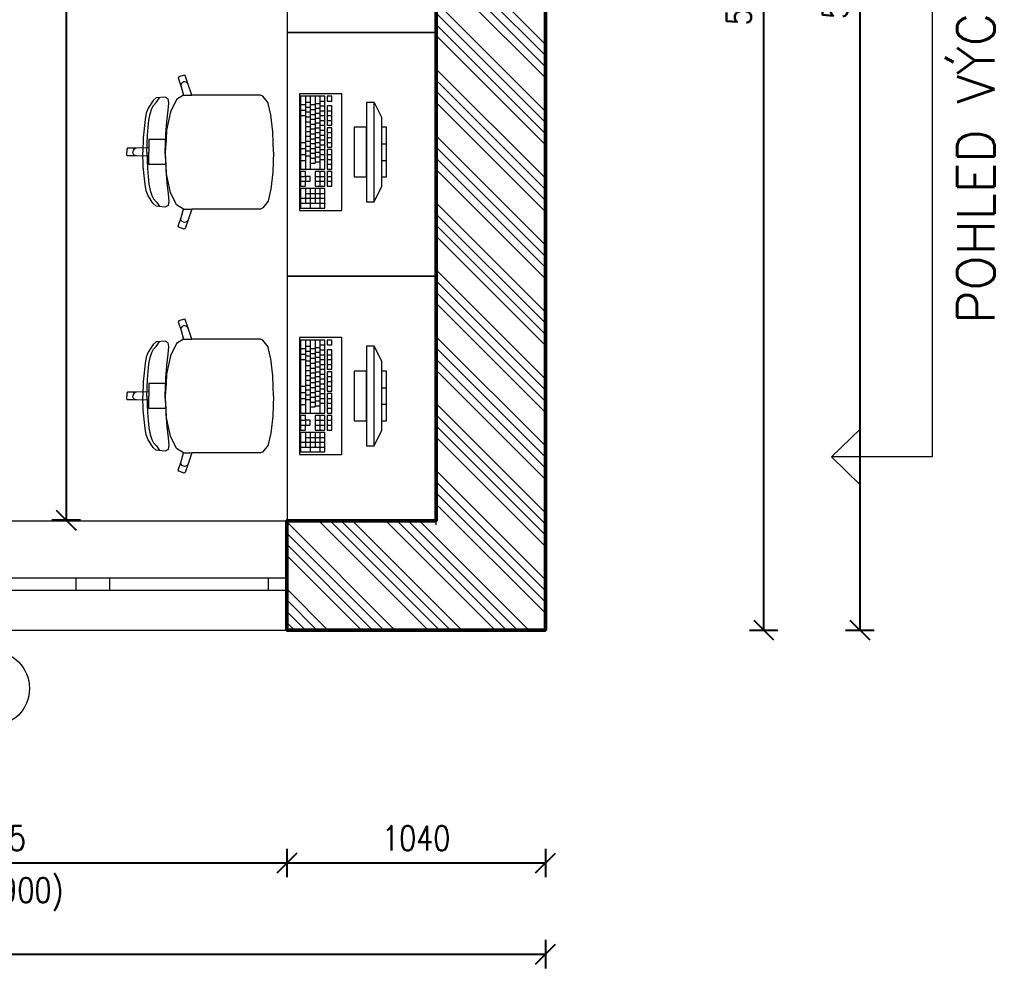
# Model space of a CAD drawing. Header units: millimetres. Extents: x 89194 to 559352, y -753138 to -204019.
# Drawn here: x 350622 to 354545, y -491953 to -488132 of the extents above; entities that cross this region are included whole.
import ezdxf

# ---------------------------------------------------------------- set-up
doc = ezdxf.new("R2010")
doc.units = ezdxf.units.MM
doc.header["$LTSCALE"] = 400
doc.header["$PDMODE"] = 3
for name, color, linetype, lineweight in [('RG_koty', 7, 'Continuous', 9), ('RG_nábytek', 32, 'Continuous', 9), ('RG_okna', 3, 'Continuous', 9), ('RG_popis okna', 131, 'Continuous', 9), ('RG_popisy', 11, 'Continuous', 9), ('RG_zdivo nové', 1, 'Continuous', 50), ('RG_šrafy', 253, 'Continuous', 9)]:
    doc.layers.add(name, color=color, linetype=linetype, lineweight=lineweight)
doc.styles.add('Koty', font='romans.shx', dxfattribs={"width": 0.8})
doc.styles.get("Standard").update_dxf_attribs({"font": 'romans.shx', "height": 100})
doc.dimstyles.new('RG_50_vnitřní', dxfattribs={"dimscale": 50, "dimtxt": 2, "dimasz": 1.6, "dimexe": 1.15, "dimexo": 0, "dimgap": 1, "dimtad": 1, "dimdec": 0, "dimrnd": 5, "dimzin": 0, "dimdsep": 46, "dimtxsty": 'Koty', "dimblk1": 'OBLIQUE', "dimblk2": 'OBLIQUE', "dimsah": 1, "dimcen": 0.09, "dimclrd": 256, "dimclre": 256, "dimclrt": 2, "dimazin": 0, "dimtfac": 1, "dimtdec": 0, "dimtmove": 2, "dimatfit": 3, "dimfxl": 1.15, "dimfxlon": 1, "dimtolj": 1, "dimtzin": 0, "dimarcsym": 0})

# ---------------------------------------------------------------- blocks, each defined once
blk = doc.blocks.new('okno_2375')
at = {"layer": 'RG_okna'}
for points in [[(437181.1, -409465), (439556.1, -409465)], [(437181.1, -409695), (439556.1, -409695)], [(437256.1, -409745), (437256.1, -409695)], [(437894.1, -409745), (437894.1, -409695)], [(438030.1, -409695), (438030.1, -409745)], [(438707.1, -409695), (438707.1, -409745)], [(438843.1, -409745), (438843.1, -409695)], [(439481.1, -409745), (439481.1, -409695)], [(437181.1, -409745), (439556.1, -409745)], [(437181.1, -409905), (439556.1, -409905)]]:
    blk.add_lwpolyline(points, dxfattribs=at)
blk = doc.blocks.new('nabytek_mala_ucebna')
at = {"layer": 'RG_nábytek'}
for p, q in [((483704, -446519), (483704, -447519)), ((484304, -447519), (484304, -446519)), ((483704, -447501), (484304, -447501)), ((484304, -447501), (483704, -447501)), ((483704, -447501), (483704, -448501)), ((484304, -448501), (484304, -447501)), ((483268.1, -447680.5), (483266.1, -447684.3)), ((483266.1, -447684.3), (483277.5, -447719.7)), ((483290.8, -447673), (483268.1, -447680.5)), ((483287.2, -447700.7), (483282.1, -447703.6)), ((483292.9, -447700), (483287.2, -447700.7)), ((483294.6, -447675), (483290.8, -447673)), ((483298.6, -447701.6), (483292.9, -447700)), ((483306, -447710.4), (483294.6, -447675)), ((483303.1, -447705.2), (483298.6, -447701.6)), ((483278.4, -447708.2), (483276.9, -447713.9)), ((483276.9, -447713.9), (483277.5, -447719.7)), ((483277.5, -447719.7), (483287.2, -447753.9)), ((483282.1, -447703.6), (483278.4, -447708.2)), ((483306, -447710.4), (483303.1, -447705.2)), ((483321.7, -447753.8), (483306, -447710.4)), ((483165, -447775.5), (483144.9, -447806.5)), ((483178.2, -447764.9), (483165, -447775.5)), ((483177.4, -447783.3), (483183.6, -447774.3)), ((483214.3, -447761.6), (483178.2, -447764.9)), ((483183.6, -447774.3), (483188.7, -447768)), ((483188.7, -447768), (483191.4, -447764.3)), ((483225.8, -447768.3), (483214.3, -447761.6)), ((483228.9, -447785.6), (483225.8, -447768.3)), ((483259.4, -447771.2), (483235.6, -447820.9)), ((483287.2, -447753.9), (483259.4, -447771.2)), ((483287.4, -447753.8), (483287.2, -447753.9)), ((483287.4, -447753.8), (483321.7, -447753.8)), ((483530.8, -447753.8), (483321.7, -447753.8)), ((483566.9, -447753.8), (483530.8, -447753.8)), ((483597.9, -447753.8), (483566.9, -447753.8)), ((483606.5, -447758.3), (483597.9, -447753.8)), ((483627.7, -447785.1), (483606.5, -447758.3)), ((483924, -447748), (483754, -447748)), ((483754, -447748), (483754, -448218)), ((483758.8, -447757.8), (483758.8, -448051.6)), ((483855.8, -447757.8), (483758.8, -447757.8)), ((483778.2, -447757.8), (483778.2, -448051.6)), ((483797.6, -447757.8), (483797.6, -448051.6)), ((483817, -447757.8), (483817, -448027.1)), ((483836.4, -447757.8), (483836.4, -448051.6)), ((483836.4, -447777.4), (483855.8, -447777.4)), ((483855.8, -448051.6), (483855.8, -447757.8)), ((483865.5, -447757.8), (483865.5, -447777.4)), ((483884.9, -447757.8), (483865.5, -447757.8)), ((483865.5, -447777.4), (483884.9, -447777.4)), ((483884.9, -447777.4), (483884.9, -447757.8)), ((483924, -448218), (483924, -447748)), ((483144.9, -447806.5), (483137.7, -447826.4)), ((483153.4, -447828.6), (483159.7, -447808.2)), ((483159.7, -447808.2), (483167.4, -447795)), ((483167.4, -447795), (483177.4, -447783.3)), ((483220.5, -447859.8), (483226.3, -447814.5)), ((483226.3, -447814.5), (483228.9, -447785.6)), ((483628.5, -447787.2), (483627.7, -447785.1)), ((483639.2, -447833.2), (483628.5, -447787.2)), ((483758.8, -447792.1), (483778.2, -447792.1)), ((483758.8, -447814.1), (483778.2, -447814.1)), ((483778.2, -447782.3), (483797.6, -447782.3)), ((483778.2, -447801.9), (483797.6, -447801.9)), ((483797.6, -447792.1), (483817, -447792.1)), ((483797.6, -447811.7), (483817, -447811.7)), ((483817, -447787.2), (483836.4, -447787.2)), ((483817, -447806.8), (483836.4, -447806.8)), ((483836.4, -447797), (483855.8, -447797)), ((483836.4, -447816.6), (483855.8, -447816.6)), ((483865.5, -447797), (483865.5, -447875.3)), ((483884.9, -447797), (483865.5, -447797)), ((483865.5, -447816.6), (483884.9, -447816.6)), ((483884.9, -447875.3), (483884.9, -447797)), ((484024, -447783), (484024, -448183)), ((484054, -447783), (484024, -447783)), ((484054, -448183), (484054, -447783)), ((484054, -447783), (484084, -447843)), ((483132.9, -447852.3), (483125.9, -447925.5)), ((483137.7, -447826.4), (483132.9, -447852.3)), ((483144.8, -447884.5), (483148.5, -447854.5)), ((483148.5, -447854.5), (483153.4, -447828.6)), ((483235.6, -447820.9), (483219.7, -447895.3)), ((483646.4, -447901.9), (483639.2, -447833.2)), ((483758.8, -447836.2), (483778.2, -447836.2)), ((483778.2, -447821.5), (483797.6, -447821.5)), ((483778.2, -447841.1), (483797.6, -447841.1)), ((483797.6, -447831.3), (483817, -447831.3)), ((483797.6, -447850.8), (483817, -447850.8)), ((483817, -447826.4), (483836.4, -447826.4)), ((483817, -447845.9), (483836.4, -447845.9)), ((483836.4, -447836.2), (483855.8, -447836.2)), ((483836.4, -447855.7), (483855.8, -447855.7)), ((483865.5, -447836.2), (483884.9, -447836.2)), ((483865.5, -447855.7), (483884.9, -447855.7)), ((484084, -447843), (484084, -448123)), ((483142.2, -447916.9), (483144.8, -447884.5)), ((483215.8, -447910.7), (483220.5, -447859.8)), ((483219.7, -447895.3), (483217.3, -447932.7)), ((483778.2, -447860.6), (483797.6, -447860.6)), ((483778.2, -447880.2), (483797.6, -447880.2)), ((483797.6, -447870.4), (483817, -447870.4)), ((483797.6, -447890), (483817, -447890)), ((483817, -447865.5), (483836.4, -447865.5)), ((483817, -447885.1), (483836.4, -447885.1)), ((483836.4, -447875.3), (483855.8, -447875.3)), ((483836.4, -447894.9), (483855.8, -447894.9)), ((483865.5, -447875.3), (483884.9, -447875.3)), ((483865.5, -447885.1), (483865.5, -447963.4)), ((483884.9, -447885.1), (483865.5, -447885.1)), ((483884.9, -447963.4), (483884.9, -447885.1)), ((483974, -447883), (483974, -448083)), ((484024, -447883), (483974, -447883)), ((484024, -448083), (484024, -447883)), ((484084, -447883), (484084, -448083)), ((484104, -447883), (484084, -447883)), ((484104, -448083), (484104, -447883)), ((483125.9, -447925.5), (483123.7, -447983)), ((483140.8, -447950.3), (483142.2, -447916.9)), ((483178.6, -447932.7), (483148.7, -447932.7)), ((483148.7, -447932.7), (483148.7, -447966.1)), ((483217.3, -447932.7), (483178.6, -447932.7)), ((483213.5, -447983), (483215.8, -447910.7)), ((483217.3, -447932.7), (483214.1, -447983)), ((483646.5, -447903), (483646.4, -447901.9)), ((483649, -447983), (483646.5, -447903)), ((483778.2, -447899.8), (483797.6, -447899.8)), ((483778.2, -447919.4), (483797.6, -447919.4)), ((483797.6, -447909.6), (483817, -447909.6)), ((483797.6, -447929.2), (483817, -447929.2)), ((483817, -447904.7), (483836.4, -447904.7)), ((483817, -447924.3), (483836.4, -447924.3)), ((483836.4, -447914.5), (483855.8, -447914.5)), ((483836.4, -447934.1), (483855.8, -447934.1)), ((483865.5, -447904.7), (483884.9, -447904.7)), ((483865.5, -447924.3), (483884.9, -447924.3)), ((483061.9, -447967.9), (483059, -447971)), ((483059, -447971), (483059, -447983)), ((483098.8, -447967.9), (483061.9, -447967.9)), ((483085, -447977.3), (483083.9, -447983)), ((483088.3, -447972.4), (483085, -447977.3)), ((483093.1, -447969.1), (483088.3, -447972.4)), ((483098.8, -447967.9), (483093.1, -447969.1)), ((483148.7, -447966.1), (483098.8, -447967.9)), ((483140.3, -447983), (483140.8, -447950.3)), ((483148.7, -447966.1), (483148.7, -447983)), ((483758.8, -447943.9), (483778.2, -447943.9)), ((483758.8, -447968.3), (483778.2, -447968.3)), ((483778.2, -447939), (483797.6, -447939)), ((483778.2, -447958.6), (483797.6, -447958.6)), ((483797.6, -447948.8), (483817, -447948.8)), ((483797.6, -447968.3), (483817, -447968.3)), ((483817, -447943.9), (483836.4, -447943.9)), ((483817, -447963.4), (483836.4, -447963.4)), ((483836.4, -447953.7), (483855.8, -447953.7)), ((483836.4, -447973.2), (483855.8, -447973.2)), ((483865.5, -447943.9), (483884.9, -447943.9)), ((483865.5, -447963.4), (483884.9, -447963.4)), ((483865.5, -447973.2), (483865.5, -448051.6)), ((483884.9, -447973.2), (483865.5, -447973.2)), ((483884.9, -448051.6), (483884.9, -447973.2)), ((484084, -447949.7), (484104, -447949.7)), ((483059, -447995.1), (483059, -447983)), ((483061.9, -447998.1), (483059, -447995.1)), ((483098.8, -447998.1), (483061.9, -447998.1)), ((483085, -447988.8), (483083.9, -447983)), ((483088.3, -447993.7), (483085, -447988.8)), ((483093.1, -447997), (483088.3, -447993.7)), ((483098.8, -447998.1), (483093.1, -447997)), ((483148.7, -447999.9), (483098.8, -447998.1)), ((483125.9, -448040.5), (483123.7, -447983)), ((483140.3, -447983), (483140.8, -448015.8)), ((483140.8, -448015.8), (483142.2, -448049.1)), ((483148.7, -447999.9), (483148.7, -447983)), ((483148.7, -448033.3), (483148.7, -447999.9)), ((483213.5, -447983), (483215.8, -448055.3)), ((483217.3, -448033.3), (483214.1, -447983)), ((483649, -447983), (483646.5, -448063.1)), ((483758.8, -447992.8), (483778.2, -447992.8)), ((483778.2, -447978.1), (483797.6, -447978.1)), ((483778.2, -447997.7), (483797.6, -447997.7)), ((483797.6, -447987.9), (483817, -447987.9)), ((483797.6, -448007.5), (483817, -448007.5)), ((483817, -447983), (483836.4, -447983)), ((483817, -448002.6), (483836.4, -448002.6)), ((483836.4, -447992.8), (483855.8, -447992.8)), ((483836.4, -448012.4), (483855.8, -448012.4)), ((483865.5, -447992.8), (483884.9, -447992.8)), ((483865.5, -448012.4), (483884.9, -448012.4)), ((484084, -448016.4), (484104, -448016.4)), ((483132.9, -448113.7), (483125.9, -448040.5)), ((483142.2, -448049.1), (483144.8, -448081.6)), ((483178.6, -448033.3), (483148.7, -448033.3)), ((483217.3, -448033.3), (483178.6, -448033.3)), ((483215.8, -448055.3), (483220.5, -448106.3)), ((483219.7, -448070.8), (483217.3, -448033.3)), ((483758.8, -448017.3), (483778.2, -448017.3)), ((483758.8, -448051.6), (483855.8, -448051.6)), ((483797.6, -448027.1), (483817, -448027.1)), ((483817, -448022.2), (483836.4, -448022.2)), ((483865.5, -448032), (483884.9, -448032)), ((483865.5, -448051.6), (483884.9, -448051.6)), ((483144.8, -448081.6), (483148.5, -448111.6)), ((483235.6, -448145.1), (483219.7, -448070.8)), ((483646.4, -448064.1), (483639.2, -448132.9)), ((483646.5, -448063.1), (483646.4, -448064.1)), ((483758.8, -448061.4), (483758.8, -448120.1)), ((483778.2, -448061.4), (483758.8, -448061.4)), ((483758.8, -448080.9), (483778.2, -448080.9)), ((483778.2, -448080.9), (483778.2, -448061.4)), ((483797.6, -448080.9), (483778.2, -448080.9)), ((483778.2, -448080.9), (483778.2, -448100.5)), ((483797.6, -448100.5), (483797.6, -448080.9)), ((483817, -448061.4), (483817, -448120.1)), ((483855.8, -448061.4), (483817, -448061.4)), ((483817, -448080.9), (483855.8, -448080.9)), ((483836.4, -448061.4), (483836.4, -448120.1)), ((483855.8, -448120.1), (483855.8, -448061.4)), ((483865.5, -448061.4), (483865.5, -448120.1)), ((483884.9, -448061.4), (483865.5, -448061.4)), ((483865.5, -448080.9), (483884.9, -448080.9)), ((483884.9, -448120.1), (483884.9, -448061.4)), ((483974, -448083), (484024, -448083)), ((484084, -448083), (484104, -448083)), ((483137.7, -448139.6), (483132.9, -448113.7)), ((483148.5, -448111.6), (483153.4, -448137.5)), ((483220.5, -448106.3), (483226.3, -448151.6)), ((483639.2, -448132.9), (483628.5, -448178.8)), ((483758.8, -448100.5), (483778.2, -448100.5)), ((483758.8, -448120.1), (483778.2, -448120.1)), ((483758.8, -448129.9), (483758.8, -448208.2)), ((483855.8, -448129.9), (483758.8, -448129.9)), ((483778.2, -448120.1), (483778.2, -448100.5)), ((483778.2, -448100.5), (483797.6, -448100.5)), ((483778.2, -448129.9), (483778.2, -448188.7)), ((483797.6, -448129.9), (483797.6, -448208.2)), ((483817, -448100.5), (483855.8, -448100.5)), ((483817, -448120.1), (483855.8, -448120.1)), ((483817, -448129.9), (483817, -448188.7)), ((483836.4, -448129.9), (483836.4, -448208.2)), ((483855.8, -448208.2), (483855.8, -448129.9)), ((483865.5, -448100.5), (483884.9, -448100.5)), ((483865.5, -448120.1), (483884.9, -448120.1)), ((484054, -448183), (484084, -448123)), ((483144.9, -448159.6), (483137.7, -448139.6)), ((483165, -448190.6), (483144.9, -448159.6)), ((483153.4, -448137.5), (483159.7, -448157.9)), ((483159.7, -448157.9), (483167.4, -448171)), ((483167.4, -448171), (483177.4, -448182.8)), ((483226.3, -448151.6), (483228.9, -448180.5)), ((483259.4, -448194.8), (483235.6, -448145.1)), ((483758.8, -448169.1), (483855.8, -448169.1)), ((483778.2, -448149.5), (483855.8, -448149.5)), ((483178.2, -448201.1), (483165, -448190.6)), ((483177.4, -448182.8), (483183.6, -448191.8)), ((483214.3, -448204.4), (483178.2, -448201.1)), ((483183.6, -448191.8), (483188.7, -448198)), ((483188.7, -448198), (483191.4, -448201.8)), ((483225.8, -448197.7), (483214.3, -448204.4)), ((483228.9, -448180.5), (483225.8, -448197.7)), ((483287.2, -448212.2), (483259.4, -448194.8)), ((483277.5, -448246.3), (483287.2, -448212.2)), ((483287.4, -448212.3), (483287.2, -448212.2)), ((483287.4, -448212.3), (483321.7, -448212.3)), ((483321.7, -448212.3), (483306, -448255.7)), ((483530.8, -448212.3), (483321.7, -448212.3)), ((483566.9, -448212.3), (483530.8, -448212.3)), ((483597.9, -448212.3), (483566.9, -448212.3)), ((483606.5, -448207.8), (483597.9, -448212.3)), ((483627.7, -448181), (483606.5, -448207.8)), ((483628.5, -448178.8), (483627.7, -448181)), ((483758.8, -448188.7), (483855.8, -448188.7)), ((483758.8, -448208.2), (483855.8, -448208.2)), ((484024, -448183), (484054, -448183)), ((483266.1, -448281.8), (483277.5, -448246.3)), ((483276.9, -448252.2), (483277.5, -448246.3)), ((483754, -448218), (483924, -448218)), ((483268.1, -448285.6), (483266.1, -448281.8)), ((483290.8, -448293), (483268.1, -448285.6)), ((483278.4, -448257.9), (483276.9, -448252.2)), ((483282.1, -448262.5), (483278.4, -448257.9)), ((483287.2, -448265.4), (483282.1, -448262.5)), ((483292.9, -448266.1), (483287.2, -448265.4)), ((483294.6, -448291.1), (483290.8, -448293)), ((483298.6, -448264.5), (483292.9, -448266.1)), ((483306, -448255.7), (483294.6, -448291.1)), ((483303.1, -448260.8), (483298.6, -448264.5)), ((483306, -448255.7), (483303.1, -448260.8)), ((483704, -448483), (484304, -448483)), ((484304, -448483), (483704, -448483)), ((483704, -448483), (483704, -449483)), ((484304, -449483), (484304, -448483)), ((483268.1, -448662.5), (483266.1, -448666.3)), ((483266.1, -448666.3), (483277.5, -448701.7)), ((483290.8, -448655), (483268.1, -448662.5)), ((483287.2, -448682.7), (483282.1, -448685.6)), ((483292.9, -448682), (483287.2, -448682.7)), ((483294.6, -448657), (483290.8, -448655)), ((483298.6, -448683.6), (483292.9, -448682)), ((483306, -448692.4), (483294.6, -448657)), ((483278.4, -448690.2), (483276.9, -448695.9)), ((483276.9, -448695.9), (483277.5, -448701.7)), ((483277.5, -448701.7), (483287.2, -448735.9)), ((483282.1, -448685.6), (483278.4, -448690.2)), ((483303.1, -448687.2), (483298.6, -448683.6)), ((483306, -448692.4), (483303.1, -448687.2)), ((483321.7, -448735.8), (483306, -448692.4)), ((483165, -448757.5), (483144.9, -448788.5)), ((483178.2, -448746.9), (483165, -448757.5)), ((483177.4, -448765.3), (483183.6, -448756.3)), ((483214.3, -448743.6), (483178.2, -448746.9)), ((483183.6, -448756.3), (483188.7, -448750)), ((483188.7, -448750), (483191.4, -448746.3)), ((483225.8, -448750.3), (483214.3, -448743.6)), ((483228.9, -448767.6), (483225.8, -448750.3)), ((483259.4, -448753.2), (483235.6, -448802.9)), ((483287.2, -448735.9), (483259.4, -448753.2)), ((483287.4, -448735.8), (483287.2, -448735.9)), ((483287.4, -448735.8), (483321.7, -448735.8)), ((483530.8, -448735.8), (483321.7, -448735.8)), ((483566.9, -448735.8), (483530.8, -448735.8)), ((483597.9, -448735.8), (483566.9, -448735.8)), ((483606.5, -448740.3), (483597.9, -448735.8)), ((483627.7, -448767.1), (483606.5, -448740.3)), ((483924, -448730), (483754, -448730)), ((483754, -448730), (483754, -449200)), ((483758.8, -448739.8), (483758.8, -449033.6)), ((483855.8, -448739.8), (483758.8, -448739.8)), ((483778.2, -448739.8), (483778.2, -449033.6)), ((483797.6, -448739.8), (483797.6, -449033.6)), ((483817, -448739.8), (483817, -449009.1)), ((483836.4, -448739.8), (483836.4, -449033.6)), ((483836.4, -448759.4), (483855.8, -448759.4)), ((483855.8, -449033.6), (483855.8, -448739.8)), ((483865.5, -448739.8), (483865.5, -448759.4)), ((483884.9, -448739.8), (483865.5, -448739.8)), ((483865.5, -448759.4), (483884.9, -448759.4)), ((483884.9, -448759.4), (483884.9, -448739.8)), ((483924, -449200), (483924, -448730)), ((483144.9, -448788.5), (483137.7, -448808.4)), ((483153.4, -448810.6), (483159.7, -448790.2)), ((483159.7, -448790.2), (483167.4, -448777)), ((483167.4, -448777), (483177.4, -448765.3)), ((483220.5, -448841.8), (483226.3, -448796.5)), ((483226.3, -448796.5), (483228.9, -448767.6)), ((483628.5, -448769.2), (483627.7, -448767.1)), ((483639.2, -448815.2), (483628.5, -448769.2)), ((483758.8, -448774.1), (483778.2, -448774.1)), ((483758.8, -448796.1), (483778.2, -448796.1)), ((483778.2, -448764.3), (483797.6, -448764.3)), ((483778.2, -448783.9), (483797.6, -448783.9)), ((483797.6, -448774.1), (483817, -448774.1)), ((483797.6, -448793.7), (483817, -448793.7)), ((483817, -448769.2), (483836.4, -448769.2)), ((483817, -448788.8), (483836.4, -448788.8)), ((483836.4, -448779), (483855.8, -448779)), ((483836.4, -448798.6), (483855.8, -448798.6)), ((483865.5, -448779), (483865.5, -448857.3)), ((483884.9, -448779), (483865.5, -448779)), ((483865.5, -448798.6), (483884.9, -448798.6)), ((483884.9, -448857.3), (483884.9, -448779)), ((484024, -448765), (484024, -449165)), ((484054, -448765), (484024, -448765)), ((484054, -449165), (484054, -448765)), ((484054, -448765), (484084, -448825)), ((483132.9, -448834.3), (483125.9, -448907.5)), ((483137.7, -448808.4), (483132.9, -448834.3)), ((483144.8, -448866.5), (483148.5, -448836.5)), ((483148.5, -448836.5), (483153.4, -448810.6)), ((483235.6, -448802.9), (483219.7, -448877.3)), ((483646.4, -448883.9), (483639.2, -448815.2)), ((483758.8, -448818.2), (483778.2, -448818.2)), ((483778.2, -448803.5), (483797.6, -448803.5)), ((483778.2, -448823.1), (483797.6, -448823.1)), ((483797.6, -448813.3), (483817, -448813.3)), ((483797.6, -448832.8), (483817, -448832.8)), ((483817, -448808.4), (483836.4, -448808.4)), ((483817, -448827.9), (483836.4, -448827.9)), ((483836.4, -448818.2), (483855.8, -448818.2)), ((483836.4, -448837.7), (483855.8, -448837.7)), ((483865.5, -448818.2), (483884.9, -448818.2)), ((483865.5, -448837.7), (483884.9, -448837.7)), ((484084, -448825), (484084, -449105)), ((483142.2, -448898.9), (483144.8, -448866.5)), ((483215.8, -448892.7), (483220.5, -448841.8)), ((483219.7, -448877.3), (483217.3, -448914.7)), ((483778.2, -448842.6), (483797.6, -448842.6)), ((483778.2, -448862.2), (483797.6, -448862.2)), ((483797.6, -448852.4), (483817, -448852.4)), ((483797.6, -448872), (483817, -448872)), ((483817, -448847.5), (483836.4, -448847.5)), ((483817, -448867.1), (483836.4, -448867.1)), ((483836.4, -448857.3), (483855.8, -448857.3)), ((483836.4, -448876.9), (483855.8, -448876.9)), ((483865.5, -448857.3), (483884.9, -448857.3)), ((483865.5, -448867.1), (483865.5, -448945.4)), ((483884.9, -448867.1), (483865.5, -448867.1)), ((483884.9, -448945.4), (483884.9, -448867.1)), ((483974, -448865), (483974, -449065)), ((484024, -448865), (483974, -448865)), ((484024, -449065), (484024, -448865)), ((484084, -448865), (484084, -449065)), ((484104, -448865), (484084, -448865)), ((484104, -449065), (484104, -448865)), ((483125.9, -448907.5), (483123.7, -448965)), ((483140.8, -448932.3), (483142.2, -448898.9)), ((483178.6, -448914.7), (483148.7, -448914.7)), ((483148.7, -448914.7), (483148.7, -448948.1)), ((483217.3, -448914.7), (483178.6, -448914.7)), ((483213.5, -448965), (483215.8, -448892.7)), ((483217.3, -448914.7), (483214.1, -448965)), ((483646.5, -448885), (483646.4, -448883.9)), ((483649, -448965), (483646.5, -448885)), ((483778.2, -448881.8), (483797.6, -448881.8)), ((483778.2, -448901.4), (483797.6, -448901.4)), ((483797.6, -448891.6), (483817, -448891.6)), ((483797.6, -448911.2), (483817, -448911.2)), ((483817, -448886.7), (483836.4, -448886.7)), ((483817, -448906.3), (483836.4, -448906.3)), ((483836.4, -448896.5), (483855.8, -448896.5)), ((483836.4, -448916.1), (483855.8, -448916.1)), ((483865.5, -448886.7), (483884.9, -448886.7)), ((483865.5, -448906.3), (483884.9, -448906.3)), ((483061.9, -448949.9), (483059, -448953)), ((483059, -448953), (483059, -448965)), ((483098.8, -448949.9), (483061.9, -448949.9)), ((483088.3, -448954.4), (483085, -448959.3)), ((483093.1, -448951.1), (483088.3, -448954.4)), ((483098.8, -448949.9), (483093.1, -448951.1)), ((483148.7, -448948.1), (483098.8, -448949.9)), ((483140.3, -448965), (483140.8, -448932.3)), ((483148.7, -448948.1), (483148.7, -448965)), ((483758.8, -448925.9), (483778.2, -448925.9)), ((483758.8, -448950.3), (483778.2, -448950.3)), ((483778.2, -448921), (483797.6, -448921)), ((483778.2, -448940.6), (483797.6, -448940.6)), ((483797.6, -448930.8), (483817, -448930.8)), ((483797.6, -448950.3), (483817, -448950.3)), ((483817, -448925.9), (483836.4, -448925.9)), ((483817, -448945.4), (483836.4, -448945.4)), ((483836.4, -448935.7), (483855.8, -448935.7)), ((483836.4, -448955.2), (483855.8, -448955.2)), ((483865.5, -448925.9), (483884.9, -448925.9)), ((483865.5, -448945.4), (483884.9, -448945.4)), ((483865.5, -448955.2), (483865.5, -449033.6)), ((483884.9, -448955.2), (483865.5, -448955.2)), ((483884.9, -449033.6), (483884.9, -448955.2)), ((484084, -448931.7), (484104, -448931.7)), ((483059, -448977.1), (483059, -448965)), ((483061.9, -448980.1), (483059, -448977.1)), ((483098.8, -448980.1), (483061.9, -448980.1)), ((483085, -448959.3), (483083.9, -448965)), ((483085, -448970.8), (483083.9, -448965)), ((483088.3, -448975.7), (483085, -448970.8)), ((483093.1, -448979), (483088.3, -448975.7)), ((483098.8, -448980.1), (483093.1, -448979)), ((483148.7, -448981.9), (483098.8, -448980.1)), ((483125.9, -449022.5), (483123.7, -448965)), ((483140.3, -448965), (483140.8, -448997.8)), ((483148.7, -448981.9), (483148.7, -448965)), ((483148.7, -449015.3), (483148.7, -448981.9)), ((483213.5, -448965), (483215.8, -449037.3)), ((483217.3, -449015.3), (483214.1, -448965)), ((483649, -448965), (483646.5, -449045.1)), ((483758.8, -448974.8), (483778.2, -448974.8)), ((483778.2, -448960.1), (483797.6, -448960.1)), ((483778.2, -448979.7), (483797.6, -448979.7)), ((483797.6, -448969.9), (483817, -448969.9)), ((483797.6, -448989.5), (483817, -448989.5)), ((483817, -448965), (483836.4, -448965)), ((483817, -448984.6), (483836.4, -448984.6)), ((483836.4, -448974.8), (483855.8, -448974.8)), ((483836.4, -448994.4), (483855.8, -448994.4)), ((483865.5, -448974.8), (483884.9, -448974.8)), ((483865.5, -448994.4), (483884.9, -448994.4)), ((483132.9, -449095.7), (483125.9, -449022.5)), ((483140.8, -448997.8), (483142.2, -449031.1)), ((483142.2, -449031.1), (483144.8, -449063.6)), ((483178.6, -449015.3), (483148.7, -449015.3)), ((483217.3, -449015.3), (483178.6, -449015.3)), ((483219.7, -449052.8), (483217.3, -449015.3)), ((483758.8, -448999.3), (483778.2, -448999.3)), ((483758.8, -449033.6), (483855.8, -449033.6)), ((483797.6, -449009.1), (483817, -449009.1)), ((483817, -449004.2), (483836.4, -449004.2)), ((483865.5, -449014), (483884.9, -449014)), ((483865.5, -449033.6), (483884.9, -449033.6)), ((484084, -448998.4), (484104, -448998.4)), ((483144.8, -449063.6), (483148.5, -449093.6)), ((483215.8, -449037.3), (483220.5, -449088.3)), ((483235.6, -449127.1), (483219.7, -449052.8)), ((483646.4, -449046.1), (483639.2, -449114.9)), ((483646.5, -449045.1), (483646.4, -449046.1)), ((483758.8, -449043.4), (483758.8, -449102.1)), ((483778.2, -449043.4), (483758.8, -449043.4)), ((483758.8, -449062.9), (483778.2, -449062.9)), ((483778.2, -449062.9), (483778.2, -449043.4)), ((483797.6, -449062.9), (483778.2, -449062.9)), ((483778.2, -449062.9), (483778.2, -449082.5)), ((483797.6, -449082.5), (483797.6, -449062.9)), ((483817, -449043.4), (483817, -449102.1)), ((483855.8, -449043.4), (483817, -449043.4)), ((483817, -449062.9), (483855.8, -449062.9)), ((483836.4, -449043.4), (483836.4, -449102.1)), ((483855.8, -449102.1), (483855.8, -449043.4)), ((483865.5, -449043.4), (483865.5, -449102.1)), ((483884.9, -449043.4), (483865.5, -449043.4)), ((483865.5, -449062.9), (483884.9, -449062.9)), ((483884.9, -449102.1), (483884.9, -449043.4)), ((483974, -449065), (484024, -449065)), ((484084, -449065), (484104, -449065)), ((483137.7, -449121.6), (483132.9, -449095.7)), ((483148.5, -449093.6), (483153.4, -449119.5)), ((483220.5, -449088.3), (483226.3, -449133.6)), ((483639.2, -449114.9), (483628.5, -449160.8)), ((483758.8, -449082.5), (483778.2, -449082.5)), ((483758.8, -449102.1), (483778.2, -449102.1)), ((483758.8, -449111.9), (483758.8, -449190.2)), ((483855.8, -449111.9), (483758.8, -449111.9)), ((483778.2, -449102.1), (483778.2, -449082.5)), ((483778.2, -449082.5), (483797.6, -449082.5)), ((483778.2, -449111.9), (483778.2, -449170.7)), ((483797.6, -449111.9), (483797.6, -449190.2)), ((483817, -449082.5), (483855.8, -449082.5)), ((483817, -449102.1), (483855.8, -449102.1)), ((483817, -449111.9), (483817, -449170.7)), ((483836.4, -449111.9), (483836.4, -449190.2)), ((483855.8, -449190.2), (483855.8, -449111.9)), ((483865.5, -449082.5), (483884.9, -449082.5)), ((483865.5, -449102.1), (483884.9, -449102.1)), ((484054, -449165), (484084, -449105)), ((483144.9, -449141.6), (483137.7, -449121.6)), ((483165, -449172.6), (483144.9, -449141.6)), ((483153.4, -449119.5), (483159.7, -449139.9)), ((483159.7, -449139.9), (483167.4, -449153)), ((483167.4, -449153), (483177.4, -449164.8)), ((483226.3, -449133.6), (483228.9, -449162.5)), ((483259.4, -449176.8), (483235.6, -449127.1)), ((483758.8, -449151.1), (483855.8, -449151.1)), ((483778.2, -449131.5), (483855.8, -449131.5)), ((483178.2, -449183.1), (483165, -449172.6)), ((483177.4, -449164.8), (483183.6, -449173.8)), ((483214.3, -449186.4), (483178.2, -449183.1)), ((483183.6, -449173.8), (483188.7, -449180)), ((483188.7, -449180), (483191.4, -449183.8)), ((483225.8, -449179.7), (483214.3, -449186.4)), ((483228.9, -449162.5), (483225.8, -449179.7)), ((483287.2, -449194.2), (483259.4, -449176.8)), ((483606.5, -449189.8), (483597.9, -449194.3)), ((483627.7, -449163), (483606.5, -449189.8)), ((483628.5, -449160.8), (483627.7, -449163)), ((483758.8, -449170.7), (483855.8, -449170.7)), ((483758.8, -449190.2), (483855.8, -449190.2)), ((484024, -449165), (484054, -449165)), ((483266.1, -449263.8), (483277.5, -449228.3)), ((483276.9, -449234.2), (483277.5, -449228.3)), ((483277.5, -449228.3), (483287.2, -449194.2)), ((483287.4, -449194.3), (483287.2, -449194.2)), ((483287.4, -449194.3), (483321.7, -449194.3)), ((483321.7, -449194.3), (483306, -449237.7)), ((483530.8, -449194.3), (483321.7, -449194.3)), ((483566.9, -449194.3), (483530.8, -449194.3)), ((483597.9, -449194.3), (483566.9, -449194.3)), ((483754, -449200), (483924, -449200)), ((483268.1, -449267.6), (483266.1, -449263.8)), ((483290.8, -449275), (483268.1, -449267.6)), ((483278.4, -449239.9), (483276.9, -449234.2)), ((483282.1, -449244.5), (483278.4, -449239.9)), ((483287.2, -449247.4), (483282.1, -449244.5)), ((483292.9, -449248.1), (483287.2, -449247.4)), ((483298.6, -449246.5), (483292.9, -449248.1)), ((483306, -449237.7), (483294.6, -449273.1)), ((483303.1, -449242.8), (483298.6, -449246.5)), ((483306, -449237.7), (483303.1, -449242.8)), ((483294.6, -449273.1), (483290.8, -449275)), ((483704, -449465), (484304, -449465))]:
    blk.add_line(p, q, dxfattribs=at)
blk = doc.blocks.new('_Oblique')
at = {"color": 0, "linetype": 'ByBlock', "lineweight": -2}
blk.add_line((-0.5, -0.5), (0.5, 0.5), dxfattribs=at)
blk = doc.blocks.new('*D384')
at = {"layer": 'Defpoints', "color": 0, "transparency": 16777216}
for p in [(349323.3, -490590.2), (351698.3, -490590.2), (351698.3, -491527.9)]:
    blk.add_point(p, dxfattribs=at)
at = {"layer": 'RG_koty', "lineweight": -2, "transparency": 16777216}
for p, q in [((349323.3, -491470.4), (349323.3, -491585.4)), ((351698.3, -491470.4), (351698.3, -491585.4)), ((349323.3, -491527.9), (351698.3, -491527.9))]:
    blk.add_line(p, q, dxfattribs=at)
at = {"layer": 'RG_koty', "lineweight": -2, "transparency": 16777216, "xscale": 80, "yscale": 80, "zscale": 80, "rotation": 180}
blk.add_blockref('_Oblique', (349323.3, -491527.9), dxfattribs=at)
at = {"layer": 'RG_koty', "lineweight": -2, "transparency": 16777216, "xscale": 80, "yscale": 80, "zscale": 80}
blk.add_blockref('_Oblique', (351698.3, -491527.9), dxfattribs=at)
at = {"layer": 'RG_koty', "color": 2, "transparency": 16777216, "char_height": 100, "attachment_point": 5, "style": 'Koty'}
for s, insert in [('\\A1;2375', (350510.8, -491427.9)), ('\\A1;2900(900)', (350510.8, -491654.1))]:
    blk.add_mtext(s, dxfattribs=dict(at, insert=insert))
blk = doc.blocks.new('*D385')
at = {"layer": 'Defpoints', "color": 0, "transparency": 16777216}
for p in [(351698.3, -490590.2), (352738.3, -490590.2), (352738.3, -491527.9)]:
    blk.add_point(p, dxfattribs=at)
at = {"layer": 'RG_koty', "lineweight": -2, "transparency": 16777216}
for p, q in [((351698.3, -491470.4), (351698.3, -491585.4)), ((352738.3, -491470.4), (352738.3, -491585.4)), ((351698.3, -491527.9), (352738.3, -491527.9))]:
    blk.add_line(p, q, dxfattribs=at)
at = {"layer": 'RG_koty', "lineweight": -2, "transparency": 16777216, "xscale": 80, "yscale": 80, "zscale": 80, "rotation": 180}
blk.add_blockref('_Oblique', (351698.3, -491527.9), dxfattribs=at)
at = {"layer": 'RG_koty', "lineweight": -2, "transparency": 16777216, "xscale": 80, "yscale": 80, "zscale": 80}
blk.add_blockref('_Oblique', (352738.3, -491527.9), dxfattribs=at)
at = {"layer": 'RG_koty', "color": 2, "transparency": 16777216, "insert": (352218.3, -491427.9), "char_height": 100, "attachment_point": 5, "style": 'Koty'}
blk.add_mtext('\\A1;1040', dxfattribs=at)
blk = doc.blocks.new('*D386')
at = {"layer": 'Defpoints', "color": 0, "transparency": 16777216}
for p in [(333858.3, -490590.2), (352738.3, -490590.2), (352738.3, -491895.3)]:
    blk.add_point(p, dxfattribs=at)
at = {"layer": 'RG_koty', "lineweight": -2, "transparency": 16777216}
for p, q in [((333858.3, -491837.8), (333858.3, -491952.8)), ((352738.3, -491837.8), (352738.3, -491952.8)), ((333858.3, -491895.3), (352738.3, -491895.3))]:
    blk.add_line(p, q, dxfattribs=at)
at = {"layer": 'RG_koty', "lineweight": -2, "transparency": 16777216, "xscale": 80, "yscale": 80, "zscale": 80, "rotation": 180}
blk.add_blockref('_Oblique', (333858.3, -491895.3), dxfattribs=at)
at = {"layer": 'RG_koty', "lineweight": -2, "transparency": 16777216, "xscale": 80, "yscale": 80, "zscale": 80}
blk.add_blockref('_Oblique', (352738.3, -491895.3), dxfattribs=at)
at = {"layer": 'RG_koty', "color": 2, "transparency": 16777216, "insert": (343298.3, -491795.3), "char_height": 100, "attachment_point": 5, "style": 'Koty'}
blk.add_mtext('\\A1;18880', dxfattribs=at)
blk = doc.blocks.new('*D387')
at = {"layer": 'Defpoints', "color": 0, "transparency": 16777216}
for p in [(352738.3, -485447), (353616.2, -485447), (352738.3, -490590.2)]:
    blk.add_point(p, dxfattribs=at)
at = {"layer": 'RG_koty', "lineweight": -2, "transparency": 16777216}
for p, q in [((353558.7, -485447), (353673.7, -485447)), ((353616.2, -490590.2), (353616.2, -485447)), ((353558.7, -490590.2), (353673.7, -490590.2))]:
    blk.add_line(p, q, dxfattribs=at)
at = {"layer": 'RG_koty', "lineweight": -2, "transparency": 16777216, "xscale": 80, "yscale": 80, "zscale": 80}
for p, rotation in [((353616.2, -485447), 90), ((353616.2, -490590.2), 270)]:
    blk.add_blockref('_Oblique', p, dxfattribs=dict(at, rotation=rotation))
at = {"layer": 'RG_koty', "color": 2, "transparency": 16777216, "insert": (353516.2, -488018.6), "char_height": 100, "attachment_point": 5, "rotation": 90, "style": 'Koty'}
blk.add_mtext('\\A1;5145', dxfattribs=at)
blk = doc.blocks.new('*D389')
at = {"layer": 'Defpoints', "color": 0, "transparency": 16777216}
for p in [(352738.3, -485397.7), (352738.3, -490590.2), (354003, -490590.2)]:
    blk.add_point(p, dxfattribs=at)
at = {"layer": 'RG_koty', "lineweight": -2, "transparency": 16777216}
for p, q in [((353945.5, -485397.7), (354060.5, -485397.7)), ((354003, -485397.7), (354003, -490590.2)), ((353945.5, -490590.2), (354060.5, -490590.2))]:
    blk.add_line(p, q, dxfattribs=at)
at = {"layer": 'RG_koty', "lineweight": -2, "transparency": 16777216, "xscale": 80, "yscale": 80, "zscale": 80}
for p, rotation in [((354003, -485397.7), 90), ((354003, -490590.2), 270)]:
    blk.add_blockref('_Oblique', p, dxfattribs=dict(at, rotation=rotation))
at = {"layer": 'RG_koty', "color": 2, "transparency": 16777216, "insert": (353903, -487993.9), "char_height": 100, "attachment_point": 5, "rotation": 90, "style": 'Koty'}
blk.add_mtext('\\A1;5190', dxfattribs=at)
blk = doc.blocks.new('*D489')
at = {"layer": 'Defpoints', "color": 0, "transparency": 16777216}
for p in [(352298.4, -485292), (350809.8, -490148.2), (352298.4, -490148.2)]:
    blk.add_point(p, dxfattribs=at)
at = {"layer": 'RG_koty', "lineweight": -2, "transparency": 16777216}
for p, q in [((350867.3, -485292), (350752.3, -485292)), ((350809.8, -485292), (350809.8, -490148.2)), ((350867.3, -490148.2), (350752.3, -490148.2))]:
    blk.add_line(p, q, dxfattribs=at)
at = {"layer": 'RG_koty', "lineweight": -2, "transparency": 16777216, "xscale": 80, "yscale": 80, "zscale": 80}
for p, rotation in [((350809.8, -485292), 90), ((350809.8, -490148.2), 270)]:
    blk.add_blockref('_Oblique', p, dxfattribs=dict(at, rotation=rotation))
at = {"layer": 'RG_koty', "color": 2, "transparency": 16777216, "insert": (350709.8, -487720.1), "char_height": 100, "attachment_point": 5, "rotation": 90, "style": 'Koty'}
blk.add_mtext('\\A1;4855', dxfattribs=at)

msp = doc.modelspace()

# ---------------------------------------------------------------- hatches: boundary and pattern name
at = {"layer": 'RG_šrafy'}
h = msp.add_hatch(dxfattribs=at)
h.set_pattern_fill('ANSI34,_O', color=256, scale=10, angle=90)
h.set_pattern_definition([(135, (-38756.65, -88521.15), (-134.70384, -134.70384), []), (135, (-38756.65, -88476.25), (-134.70384, -134.70384), []), (135, (-38756.65, -88431.34), (-134.70384, -134.70384), []), (135, (-38756.65, -88386.44), (-134.70384, -134.70384), [])])
h.paths.add_polyline_path([(334298.3, -482680.2), (334298.3, -482490.2), (334298.3, -479910.2), (334298.3, -479794.7), (333858.4, -479794.7), (333858.3, -490590.2), (334898.3, -490590.2), (334898.3, -490150.2), (334298.3, -490150.2), (334298.3, -488150.2)])
h.paths.add_polyline_path([(337698.3, -490150.2), (337698.3, -490150.2), (336998.3, -490150.2), (336698.3, -490150.2), (336198.3, -490150.2), (336198.3, -490590.2), (337698.3, -490590.2)])
h.paths.add_polyline_path([(340073.3, -490150.2), (340073.3, -490590.2), (341573.3, -490590.2), (341573.3, -490150.2)])
h.paths.add_polyline_path([(345448.3, -490150.2), (345448.3, -490150.2), (344848.3, -490150.2), (344548.3, -490150.2), (343948.3, -490150.2), (343948.3, -490590.2), (343948.3, -490590.2), (345448.3, -490590.2)])
h.paths.add_polyline_path([(349323.3, -490150.2), (349323.3, -490150.2), (347823.3, -490150.2), (347823.3, -490590.2), (349323.3, -490590.2)])
h.paths.add_polyline_path([(352738.3, -485447), (352298.4, -485292), (352298.4, -486220.2), (352298.4, -487220.2), (352298.4, -488202.2), (352298.4, -489184.2), (352298.4, -490150.2), (351698.4, -490150.2), (351698.4, -490166.2), (351698.3, -490590.2), (352738.3, -490590.2)])

# ---------------------------------------------------------------- linework, layer by layer
at = {"layer": 'RG_popis okna'}
msp.add_circle((350510.8, -490825.2), 151.6, dxfattribs=at)
at = {"layer": 'RG_popisy'}
for points in [[(354293.8, -486713.1), (354293.8, -489893.2), (353888.6, -489893.2)], [(354004.3, -489781.4), (353888.6, -489893.2)], [(354004.3, -490005), (353888.6, -489893.2)]]:
    msp.add_lwpolyline(points, dxfattribs=at)
at = {"layer": 'RG_zdivo nové'}
msp.add_lwpolyline([(352738.3, -485397.7), (352738.3, -490590.2), (351698.3, -490590.2), (351698.3, -490150.2), (352298.3, -490150.2), (352298.3, -485242.8)], dxfattribs=at)

# ---------------------------------------------------------------- block references
at = {"layer": 'RG_nábytek'}
msp.add_blockref('nabytek_mala_ucebna', (-132005.6, -40683.1), dxfattribs=at)
at = {"layer": 'RG_okna'}
msp.add_blockref('okno_2375', (-87857.8, -80685.1), dxfattribs=at)

# ---------------------------------------------------------------- texts
at = {"layer": 'RG_popisy', "ltscale": 0.1, "insert": (354394.8, -489358.4), "char_height": 150, "attachment_point": 1, "rotation": 90}
msp.add_mtext_dynamic_manual_height_columns('POHLED VÝCHODNÍ', width=2330.142, gutter_width=500, heights=[0], dxfattribs=at)

# ---------------------------------------------------------------- dimensions: what is measured, and where the dimension line sits
at = {"layer": 'RG_koty'}
for base, p1, p2, picture, middle in [((350809.8, -490148.2), (352298.4, -485292), (352298.4, -490148.2), '*D489', (350709.8, -487720.1)), ((354002.9548, -490590.1711), (352738.3127, -485397.6904), (352738.3127, -490590.1711), '*D389', (353902.9548, -487993.9308)), ((353616.2, -485447), (352738.3, -490590.2), (352738.3, -485447), '*D387', (353516.2, -488018.6))]:
    dim = msp.add_linear_dim(base=base, p1=p1, p2=p2, angle=90, dimstyle='RG_50_vnitřní', dxfattribs=at)
    dim.commit()
    dim.dimension.update_dxf_attribs({"geometry": picture, "text_midpoint": middle})
for base, p1, picture, middle in [((352738.3, -491895.3), (333858.3, -490590.2), '*D386', (343298.3, -491795.3)), ((352738.3, -491527.9), (351698.3, -490590.2), '*D385', (352218.3, -491427.9))]:
    dim = msp.add_linear_dim(base=base, p1=p1, p2=(352738.3, -490590.2), dimstyle='RG_50_vnitřní', dxfattribs=at)
    dim.commit()
    dim.dimension.update_dxf_attribs({"geometry": picture, "text_midpoint": middle})
dim = msp.add_linear_dim(base=(351698.3, -491527.9), p1=(349323.3, -490590.2), p2=(351698.3, -490590.2), text='<>\\X2900(900)', dimstyle='RG_50_vnitřní', dxfattribs=at)
dim.commit()
dim.dimension.update_dxf_attribs({"geometry": '*D384', "text_midpoint": (350510.8, -491527.9)})

doc.saveas('drawing.dxf')
